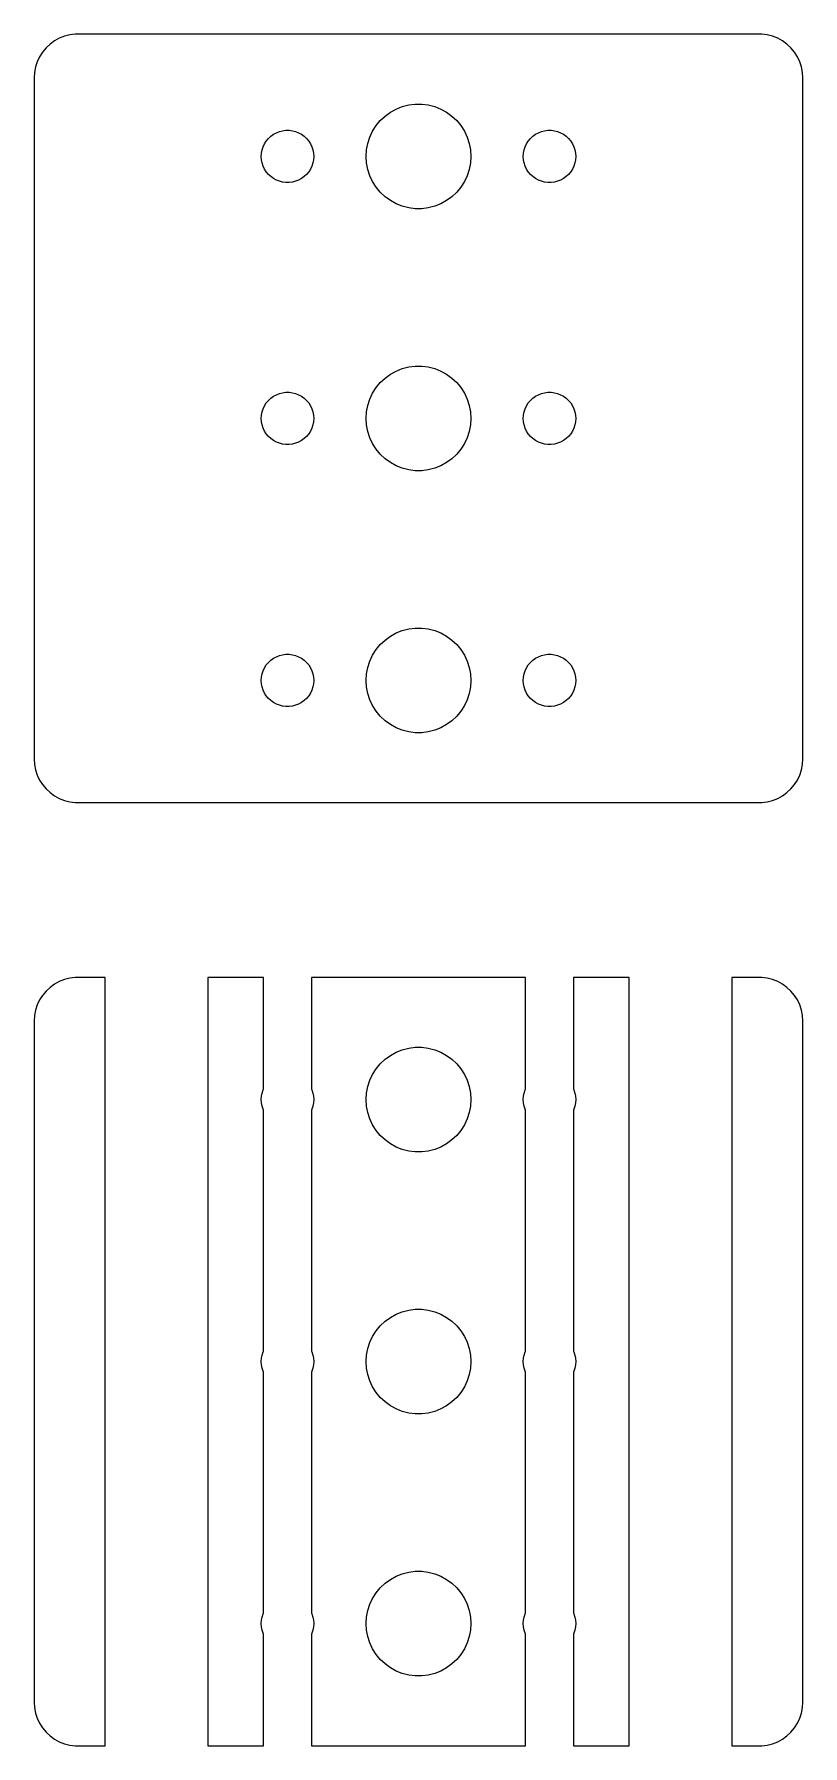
# Model space of a CAD drawing. Header units: metres. Extents: x -22 to 22, y -22 to 454.
# Drawn here: x -22 to 22, y 86 to 184 of the extents above; entities that cross this region are included whole.
import ezdxf

# ---------------------------------------------------------------- set-up
doc = ezdxf.new("R2010")
doc.units = ezdxf.units.M

msp = doc.modelspace()

# ---------------------------------------------------------------- linework, layer by layer
for p, q in [((-21.0936, 183.426), (-21.3224, 183.211)), ((-20.8396, 183.611), (-21.0936, 183.426)), ((-20.5644, 183.762), (-20.8396, 183.611)), ((-20.2725, 183.878), (-20.5644, 183.762)), ((-19.9684, 183.956), (-20.2725, 183.878)), ((-19.657, 183.995), (-19.9684, 183.956)), ((19.657, 183.995), (-19.657, 183.995)), ((19.9684, 183.956), (19.657, 183.995)), ((20.2725, 183.878), (19.9684, 183.956)), ((20.5644, 183.762), (20.2725, 183.878)), ((20.8396, 183.611), (20.5644, 183.762)), ((21.0936, 183.426), (20.8396, 183.611)), ((21.3224, 183.211), (21.0936, 183.426)), ((-21.8244, 182.42), (-21.9214, 182.122)), ((-21.6908, 182.704), (-21.8244, 182.42)), ((-21.5225, 182.969), (-21.6908, 182.704)), ((-21.3224, 183.211), (-21.5225, 182.969)), ((21.5225, 182.969), (21.3224, 183.211)), ((21.6908, 182.704), (21.5225, 182.969)), ((21.8244, 182.42), (21.6908, 182.704)), ((21.9214, 182.122), (21.8244, 182.42)), ((-21.9803, 181.813), (-22, 181.5)), ((-22, 181.5), (-22, 142.5)), ((-21.9214, 182.122), (-21.9803, 181.813)), ((21.9803, 181.813), (21.9214, 182.122)), ((22, 181.5), (21.9803, 181.813)), ((22, 142.5), (22, 181.5)), ((-1.91226, 179.312), (-1.60747, 179.533)), ((-1.60747, 179.533), (-1.27733, 179.714)), ((-1.27733, 179.714), (-0.927048, 179.853)), ((-0.927048, 179.853), (-0.562134, 179.947)), ((-0.562134, 179.947), (-0.18837, 179.994)), ((-0.18837, 179.994), (0.18837, 179.994)), ((0.18837, 179.994), (0.562134, 179.947)), ((0.562134, 179.947), (0.927048, 179.853)), ((0.927048, 179.853), (1.27733, 179.714)), ((1.27733, 179.714), (1.60747, 179.533)), ((1.60747, 179.533), (1.91226, 179.312)), ((-8.30373, 178.266), (-8.13866, 178.357)), ((-8.13866, 178.357), (-7.96352, 178.427)), ((-7.96352, 178.427), (-7.78107, 178.473)), ((-7.78107, 178.473), (-7.59418, 178.497)), ((-7.59418, 178.497), (-7.40581, 178.497)), ((-7.40581, 178.497), (-7.21892, 178.473)), ((-7.21892, 178.473), (-7.03647, 178.427)), ((-7.03647, 178.427), (-6.86133, 178.357)), ((-6.86133, 178.357), (-6.69626, 178.266)), ((-2.78932, 178.104), (-2.62891, 178.445)), ((-2.62891, 178.445), (-2.42705, 178.763)), ((-2.42705, 178.763), (-2.1869, 179.054)), ((-2.1869, 179.054), (-1.91226, 179.312)), ((1.91226, 179.312), (2.1869, 179.054)), ((2.1869, 179.054), (2.42705, 178.763)), ((2.42705, 178.763), (2.62891, 178.445)), ((2.62891, 178.445), (2.78932, 178.104)), ((6.69626, 178.266), (6.86133, 178.357)), ((6.86133, 178.357), (7.03647, 178.427)), ((7.03647, 178.427), (7.21892, 178.473)), ((7.21892, 178.473), (7.40581, 178.497)), ((7.40581, 178.497), (7.59418, 178.497)), ((7.59418, 178.497), (7.78107, 178.473)), ((7.78107, 178.473), (7.96352, 178.427)), ((7.96352, 178.427), (8.13866, 178.357)), ((8.13866, 178.357), (8.30373, 178.266)), ((-8.98816, 177.188), (-8.95287, 177.373)), ((-8.95287, 177.373), (-8.89465, 177.552)), ((-8.89465, 177.552), (-8.81445, 177.723)), ((-8.81445, 177.723), (-8.71352, 177.882)), ((-8.71352, 177.882), (-8.59344, 178.027)), ((-8.59344, 178.027), (-8.45613, 178.156)), ((-8.45613, 178.156), (-8.30373, 178.266)), ((-6.69626, 178.266), (-6.54385, 178.156)), ((-6.54385, 178.156), (-6.40654, 178.027)), ((-6.40654, 178.027), (-6.28647, 177.882)), ((-6.28647, 177.882), (-6.18553, 177.723)), ((-6.18553, 177.723), (-6.10533, 177.552)), ((-6.10533, 177.552), (-6.04712, 177.373)), ((-6.04712, 177.373), (-6.01183, 177.188)), ((-3, 177), (-2.97633, 177.376)), ((-2.97633, 177.376), (-2.90575, 177.746)), ((-2.90575, 177.746), (-2.78932, 178.104)), ((2.78932, 178.104), (2.90575, 177.746)), ((2.90575, 177.746), (2.97633, 177.376)), ((2.97633, 177.376), (3, 177)), ((6.01183, 177.188), (6.04712, 177.373)), ((6.04712, 177.373), (6.10533, 177.552)), ((6.10533, 177.552), (6.18553, 177.723)), ((6.18553, 177.723), (6.28647, 177.882)), ((6.28647, 177.882), (6.40654, 178.027)), ((6.40654, 178.027), (6.54385, 178.156)), ((6.54385, 178.156), (6.69626, 178.266)), ((8.30373, 178.266), (8.45613, 178.156)), ((8.45613, 178.156), (8.59344, 178.027)), ((8.59344, 178.027), (8.71352, 177.882)), ((8.71352, 177.882), (8.81445, 177.723)), ((8.81445, 177.723), (8.89465, 177.552)), ((8.89465, 177.552), (8.95287, 177.373)), ((8.95287, 177.373), (8.98816, 177.188)), ((-9, 177), (-8.98816, 177.188)), ((-8.98816, 176.812), (-9, 177)), ((-8.95287, 176.627), (-8.98816, 176.812)), ((-8.89465, 176.448), (-8.95287, 176.627)), ((-8.81445, 176.277), (-8.89465, 176.448)), ((-6.10533, 176.448), (-6.18553, 176.277)), ((-6.04712, 176.627), (-6.10533, 176.448)), ((-6.01183, 176.812), (-6.04712, 176.627)), ((-6.01183, 177.188), (-6, 177)), ((-6, 177), (-6.01183, 176.812)), ((-2.97633, 176.624), (-3, 177)), ((-2.90575, 176.254), (-2.97633, 176.624)), ((2.97633, 176.624), (2.90575, 176.254)), ((3, 177), (2.97633, 176.624)), ((6, 177), (6.01183, 177.188)), ((6.01183, 176.812), (6, 177)), ((6.04712, 176.627), (6.01183, 176.812)), ((6.10533, 176.448), (6.04712, 176.627)), ((6.18553, 176.277), (6.10533, 176.448)), ((8.89465, 176.448), (8.81445, 176.277)), ((8.95287, 176.627), (8.89465, 176.448)), ((8.98816, 176.812), (8.95287, 176.627)), ((8.98816, 177.188), (9, 177)), ((9, 177), (8.98816, 176.812)), ((-8.71352, 176.118), (-8.81445, 176.277)), ((-8.59344, 175.973), (-8.71352, 176.118)), ((-8.45613, 175.844), (-8.59344, 175.973)), ((-8.30373, 175.734), (-8.45613, 175.844)), ((-8.13866, 175.643), (-8.30373, 175.734)), ((-7.96352, 175.573), (-8.13866, 175.643)), ((-7.78107, 175.527), (-7.96352, 175.573)), ((-7.59418, 175.503), (-7.78107, 175.527)), ((-7.40581, 175.503), (-7.59418, 175.503)), ((-7.21892, 175.527), (-7.40581, 175.503)), ((-7.03647, 175.573), (-7.21892, 175.527)), ((-6.86133, 175.643), (-7.03647, 175.573)), ((-6.69626, 175.734), (-6.86133, 175.643)), ((-6.54385, 175.844), (-6.69626, 175.734)), ((-6.40654, 175.973), (-6.54385, 175.844)), ((-6.28647, 176.118), (-6.40654, 175.973)), ((-6.18553, 176.277), (-6.28647, 176.118)), ((-2.78932, 175.896), (-2.90575, 176.254)), ((-2.62891, 175.555), (-2.78932, 175.896)), ((-2.42705, 175.237), (-2.62891, 175.555)), ((2.62891, 175.555), (2.42705, 175.237)), ((2.78932, 175.896), (2.62891, 175.555)), ((2.90575, 176.254), (2.78932, 175.896)), ((6.28647, 176.118), (6.18553, 176.277)), ((6.40654, 175.973), (6.28647, 176.118)), ((6.54385, 175.844), (6.40654, 175.973)), ((6.69626, 175.734), (6.54385, 175.844)), ((6.86133, 175.643), (6.69626, 175.734)), ((7.03647, 175.573), (6.86133, 175.643)), ((7.21892, 175.527), (7.03647, 175.573)), ((7.40581, 175.503), (7.21892, 175.527)), ((7.59418, 175.503), (7.40581, 175.503)), ((7.78107, 175.527), (7.59418, 175.503)), ((7.96352, 175.573), (7.78107, 175.527)), ((8.13866, 175.643), (7.96352, 175.573)), ((8.30373, 175.734), (8.13866, 175.643)), ((8.45613, 175.844), (8.30373, 175.734)), ((8.59344, 175.973), (8.45613, 175.844)), ((8.71352, 176.118), (8.59344, 175.973)), ((8.81445, 176.277), (8.71352, 176.118)), ((-2.1869, 174.946), (-2.42705, 175.237)), ((-1.91226, 174.688), (-2.1869, 174.946)), ((-1.60747, 174.467), (-1.91226, 174.688)), ((-1.27733, 174.286), (-1.60747, 174.467)), ((1.60747, 174.467), (1.27733, 174.286)), ((1.91226, 174.688), (1.60747, 174.467)), ((2.1869, 174.946), (1.91226, 174.688)), ((2.42705, 175.237), (2.1869, 174.946)), ((-0.927048, 174.147), (-1.27733, 174.286)), ((-0.562134, 174.053), (-0.927048, 174.147)), ((-0.18837, 174.006), (-0.562134, 174.053)), ((0.18837, 174.006), (-0.18837, 174.006)), ((0.562134, 174.053), (0.18837, 174.006)), ((0.927048, 174.147), (0.562134, 174.053)), ((1.27733, 174.286), (0.927048, 174.147)), ((-1.60747, 164.533), (-1.27733, 164.714)), ((-1.27733, 164.714), (-0.927048, 164.853)), ((-0.927048, 164.853), (-0.562134, 164.947)), ((-0.562134, 164.947), (-0.18837, 164.994)), ((-0.18837, 164.994), (0.18837, 164.994)), ((0.18837, 164.994), (0.562134, 164.947)), ((0.562134, 164.947), (0.927048, 164.853)), ((0.927048, 164.853), (1.27733, 164.714)), ((1.27733, 164.714), (1.60747, 164.533)), ((-2.62891, 163.445), (-2.42705, 163.763)), ((-2.42705, 163.763), (-2.1869, 164.054)), ((-2.1869, 164.054), (-1.91226, 164.312)), ((-1.91226, 164.312), (-1.60747, 164.533)), ((1.60747, 164.533), (1.91226, 164.312)), ((1.91226, 164.312), (2.1869, 164.054)), ((2.1869, 164.054), (2.42705, 163.763)), ((2.42705, 163.763), (2.62891, 163.445)), ((-8.89465, 162.552), (-8.81445, 162.723)), ((-8.81445, 162.723), (-8.71352, 162.882)), ((-8.71352, 162.882), (-8.59344, 163.027)), ((-8.59344, 163.027), (-8.45613, 163.156)), ((-8.45613, 163.156), (-8.30373, 163.266)), ((-8.30373, 163.266), (-8.13866, 163.357)), ((-8.13866, 163.357), (-7.96352, 163.427)), ((-7.96352, 163.427), (-7.78107, 163.473)), ((-7.78107, 163.473), (-7.59418, 163.497)), ((-7.59418, 163.497), (-7.40581, 163.497)), ((-7.40581, 163.497), (-7.21892, 163.473)), ((-7.21892, 163.473), (-7.03647, 163.427)), ((-7.03647, 163.427), (-6.86133, 163.357)), ((-6.86133, 163.357), (-6.69626, 163.266)), ((-6.69626, 163.266), (-6.54385, 163.156)), ((-6.54385, 163.156), (-6.40654, 163.027)), ((-6.40654, 163.027), (-6.28647, 162.882)), ((-6.28647, 162.882), (-6.18553, 162.723)), ((-6.18553, 162.723), (-6.10533, 162.552)), ((-2.97633, 162.376), (-2.90575, 162.746)), ((-2.90575, 162.746), (-2.78932, 163.104)), ((-2.78932, 163.104), (-2.62891, 163.445)), ((2.62891, 163.445), (2.78932, 163.104)), ((2.78932, 163.104), (2.90575, 162.746)), ((2.90575, 162.746), (2.97633, 162.376)), ((6.10533, 162.552), (6.18553, 162.723)), ((6.18553, 162.723), (6.28647, 162.882)), ((6.28647, 162.882), (6.40654, 163.027)), ((6.40654, 163.027), (6.54385, 163.156)), ((6.54385, 163.156), (6.69626, 163.266)), ((6.69626, 163.266), (6.86133, 163.357)), ((6.86133, 163.357), (7.03647, 163.427)), ((7.03647, 163.427), (7.21892, 163.473)), ((7.21892, 163.473), (7.40581, 163.497)), ((7.40581, 163.497), (7.59418, 163.497)), ((7.59418, 163.497), (7.78107, 163.473)), ((7.78107, 163.473), (7.96352, 163.427)), ((7.96352, 163.427), (8.13866, 163.357)), ((8.13866, 163.357), (8.30373, 163.266)), ((8.30373, 163.266), (8.45613, 163.156)), ((8.45613, 163.156), (8.59344, 163.027)), ((8.59344, 163.027), (8.71352, 162.882)), ((8.71352, 162.882), (8.81445, 162.723)), ((8.81445, 162.723), (8.89465, 162.552)), ((-9, 162), (-8.98816, 162.188)), ((-8.98816, 161.812), (-9, 162)), ((-8.98816, 162.188), (-8.95287, 162.373)), ((-8.95287, 161.627), (-8.98816, 161.812)), ((-8.95287, 162.373), (-8.89465, 162.552)), ((-6.10533, 162.552), (-6.04712, 162.373)), ((-6.04712, 162.373), (-6.01183, 162.188)), ((-6.01183, 161.812), (-6.04712, 161.627)), ((-6.01183, 162.188), (-6, 162)), ((-6, 162), (-6.01183, 161.812)), ((-3, 162), (-2.97633, 162.376)), ((-2.97633, 161.624), (-3, 162)), ((2.97633, 162.376), (3, 162)), ((3, 162), (2.97633, 161.624)), ((6, 162), (6.01183, 162.188)), ((6.01183, 161.812), (6, 162)), ((6.01183, 162.188), (6.04712, 162.373)), ((6.04712, 161.627), (6.01183, 161.812)), ((6.04712, 162.373), (6.10533, 162.552)), ((8.89465, 162.552), (8.95287, 162.373)), ((8.95287, 162.373), (8.98816, 162.188)), ((8.98816, 161.812), (8.95287, 161.627)), ((8.98816, 162.188), (9, 162)), ((9, 162), (8.98816, 161.812)), ((-8.89465, 161.448), (-8.95287, 161.627)), ((-8.81445, 161.277), (-8.89465, 161.448)), ((-8.71352, 161.118), (-8.81445, 161.277)), ((-8.59344, 160.973), (-8.71352, 161.118)), ((-8.45613, 160.844), (-8.59344, 160.973)), ((-8.30373, 160.734), (-8.45613, 160.844)), ((-8.13866, 160.643), (-8.30373, 160.734)), ((-6.69626, 160.734), (-6.86133, 160.643)), ((-6.54385, 160.844), (-6.69626, 160.734)), ((-6.40654, 160.973), (-6.54385, 160.844)), ((-6.28647, 161.118), (-6.40654, 160.973)), ((-6.18553, 161.277), (-6.28647, 161.118)), ((-6.10533, 161.448), (-6.18553, 161.277)), ((-6.04712, 161.627), (-6.10533, 161.448)), ((-2.90575, 161.254), (-2.97633, 161.624)), ((-2.78932, 160.896), (-2.90575, 161.254)), ((-2.62891, 160.555), (-2.78932, 160.896)), ((2.78932, 160.896), (2.62891, 160.555)), ((2.90575, 161.254), (2.78932, 160.896)), ((2.97633, 161.624), (2.90575, 161.254)), ((6.10533, 161.448), (6.04712, 161.627)), ((6.18553, 161.277), (6.10533, 161.448)), ((6.28647, 161.118), (6.18553, 161.277)), ((6.40654, 160.973), (6.28647, 161.118)), ((6.54385, 160.844), (6.40654, 160.973)), ((6.69626, 160.734), (6.54385, 160.844)), ((6.86133, 160.643), (6.69626, 160.734)), ((8.30373, 160.734), (8.13866, 160.643)), ((8.45613, 160.844), (8.30373, 160.734)), ((8.59344, 160.973), (8.45613, 160.844)), ((8.71352, 161.118), (8.59344, 160.973)), ((8.81445, 161.277), (8.71352, 161.118)), ((8.89465, 161.448), (8.81445, 161.277)), ((8.95287, 161.627), (8.89465, 161.448)), ((-7.96352, 160.573), (-8.13866, 160.643)), ((-7.78107, 160.527), (-7.96352, 160.573)), ((-7.59418, 160.503), (-7.78107, 160.527)), ((-7.40581, 160.503), (-7.59418, 160.503)), ((-7.21892, 160.527), (-7.40581, 160.503)), ((-7.03647, 160.573), (-7.21892, 160.527)), ((-6.86133, 160.643), (-7.03647, 160.573)), ((-2.42705, 160.237), (-2.62891, 160.555)), ((-2.1869, 159.946), (-2.42705, 160.237)), ((-1.91226, 159.688), (-2.1869, 159.946)), ((2.1869, 159.946), (1.91226, 159.688)), ((2.42705, 160.237), (2.1869, 159.946)), ((2.62891, 160.555), (2.42705, 160.237)), ((7.03647, 160.573), (6.86133, 160.643)), ((7.21892, 160.527), (7.03647, 160.573)), ((7.40581, 160.503), (7.21892, 160.527)), ((7.59418, 160.503), (7.40581, 160.503)), ((7.78107, 160.527), (7.59418, 160.503)), ((7.96352, 160.573), (7.78107, 160.527)), ((8.13866, 160.643), (7.96352, 160.573)), ((-1.60747, 159.467), (-1.91226, 159.688)), ((-1.27733, 159.286), (-1.60747, 159.467)), ((-0.927048, 159.147), (-1.27733, 159.286)), ((-0.562134, 159.053), (-0.927048, 159.147)), ((-0.18837, 159.006), (-0.562134, 159.053)), ((0.18837, 159.006), (-0.18837, 159.006)), ((0.562134, 159.053), (0.18837, 159.006)), ((0.927048, 159.147), (0.562134, 159.053)), ((1.27733, 159.286), (0.927048, 159.147)), ((1.60747, 159.467), (1.27733, 159.286)), ((1.91226, 159.688), (1.60747, 159.467)), ((-0.927048, 149.853), (-0.562134, 149.947)), ((-0.562134, 149.947), (-0.18837, 149.994)), ((-0.18837, 149.994), (0.18837, 149.994)), ((0.18837, 149.994), (0.562134, 149.947)), ((0.562134, 149.947), (0.927048, 149.853)), ((-2.42705, 148.763), (-2.1869, 149.054)), ((-2.1869, 149.054), (-1.91226, 149.312)), ((-1.91226, 149.312), (-1.60747, 149.533)), ((-1.60747, 149.533), (-1.27733, 149.714)), ((-1.27733, 149.714), (-0.927048, 149.853)), ((0.927048, 149.853), (1.27733, 149.714)), ((1.27733, 149.714), (1.60747, 149.533)), ((1.60747, 149.533), (1.91226, 149.312)), ((1.91226, 149.312), (2.1869, 149.054)), ((2.1869, 149.054), (2.42705, 148.763)), ((-8.71352, 147.882), (-8.59344, 148.027)), ((-8.59344, 148.027), (-8.45613, 148.156)), ((-8.45613, 148.156), (-8.30373, 148.266)), ((-8.30373, 148.266), (-8.13866, 148.357)), ((-8.13866, 148.357), (-7.96352, 148.427)), ((-7.96352, 148.427), (-7.78107, 148.473)), ((-7.78107, 148.473), (-7.59418, 148.497)), ((-7.59418, 148.497), (-7.40581, 148.497)), ((-7.40581, 148.497), (-7.21892, 148.473)), ((-7.21892, 148.473), (-7.03647, 148.427)), ((-7.03647, 148.427), (-6.86133, 148.357)), ((-6.86133, 148.357), (-6.69626, 148.266)), ((-6.69626, 148.266), (-6.54385, 148.156)), ((-6.54385, 148.156), (-6.40654, 148.027)), ((-6.40654, 148.027), (-6.28647, 147.882)), ((-2.90575, 147.746), (-2.78932, 148.104)), ((-2.78932, 148.104), (-2.62891, 148.445)), ((-2.62891, 148.445), (-2.42705, 148.763)), ((2.42705, 148.763), (2.62891, 148.445)), ((2.62891, 148.445), (2.78932, 148.104)), ((2.78932, 148.104), (2.90575, 147.746)), ((6.28647, 147.882), (6.40654, 148.027)), ((6.40654, 148.027), (6.54385, 148.156)), ((6.54385, 148.156), (6.69626, 148.266)), ((6.69626, 148.266), (6.86133, 148.357)), ((6.86133, 148.357), (7.03647, 148.427)), ((7.03647, 148.427), (7.21892, 148.473)), ((7.21892, 148.473), (7.40581, 148.497)), ((7.40581, 148.497), (7.59418, 148.497)), ((7.59418, 148.497), (7.78107, 148.473)), ((7.78107, 148.473), (7.96352, 148.427)), ((7.96352, 148.427), (8.13866, 148.357)), ((8.13866, 148.357), (8.30373, 148.266)), ((8.30373, 148.266), (8.45613, 148.156)), ((8.45613, 148.156), (8.59344, 148.027)), ((8.59344, 148.027), (8.71352, 147.882)), ((-9, 147), (-8.98816, 147.188)), ((-8.98816, 146.812), (-9, 147)), ((-8.98816, 147.188), (-8.95287, 147.373)), ((-8.95287, 147.373), (-8.89465, 147.552)), ((-8.89465, 147.552), (-8.81445, 147.723)), ((-8.81445, 147.723), (-8.71352, 147.882)), ((-6.28647, 147.882), (-6.18553, 147.723)), ((-6.18553, 147.723), (-6.10533, 147.552)), ((-6.10533, 147.552), (-6.04712, 147.373)), ((-6.04712, 147.373), (-6.01183, 147.188)), ((-6.01183, 147.188), (-6, 147)), ((-6, 147), (-6.01183, 146.812)), ((-3, 147), (-2.97633, 147.376)), ((-2.97633, 146.624), (-3, 147)), ((-2.97633, 147.376), (-2.90575, 147.746)), ((2.90575, 147.746), (2.97633, 147.376)), ((2.97633, 147.376), (3, 147)), ((3, 147), (2.97633, 146.624)), ((6, 147), (6.01183, 147.188)), ((6.01183, 146.812), (6, 147)), ((6.01183, 147.188), (6.04712, 147.373)), ((6.04712, 147.373), (6.10533, 147.552)), ((6.10533, 147.552), (6.18553, 147.723)), ((6.18553, 147.723), (6.28647, 147.882)), ((8.71352, 147.882), (8.81445, 147.723)), ((8.81445, 147.723), (8.89465, 147.552)), ((8.89465, 147.552), (8.95287, 147.373)), ((8.95287, 147.373), (8.98816, 147.188)), ((8.98816, 147.188), (9, 147)), ((9, 147), (8.98816, 146.812)), ((-8.95287, 146.627), (-8.98816, 146.812)), ((-8.89465, 146.448), (-8.95287, 146.627)), ((-8.81445, 146.277), (-8.89465, 146.448)), ((-8.71352, 146.118), (-8.81445, 146.277)), ((-8.59344, 145.973), (-8.71352, 146.118)), ((-6.28647, 146.118), (-6.40654, 145.973)), ((-6.18553, 146.277), (-6.28647, 146.118)), ((-6.10533, 146.448), (-6.18553, 146.277)), ((-6.04712, 146.627), (-6.10533, 146.448)), ((-6.01183, 146.812), (-6.04712, 146.627)), ((-2.90575, 146.254), (-2.97633, 146.624)), ((-2.78932, 145.896), (-2.90575, 146.254)), ((2.90575, 146.254), (2.78932, 145.896)), ((2.97633, 146.624), (2.90575, 146.254)), ((6.04712, 146.627), (6.01183, 146.812)), ((6.10533, 146.448), (6.04712, 146.627)), ((6.18553, 146.277), (6.10533, 146.448)), ((6.28647, 146.118), (6.18553, 146.277)), ((6.40654, 145.973), (6.28647, 146.118)), ((8.71352, 146.118), (8.59344, 145.973)), ((8.81445, 146.277), (8.71352, 146.118)), ((8.89465, 146.448), (8.81445, 146.277)), ((8.95287, 146.627), (8.89465, 146.448)), ((8.98816, 146.812), (8.95287, 146.627)), ((-8.45613, 145.844), (-8.59344, 145.973)), ((-8.30373, 145.734), (-8.45613, 145.844)), ((-8.13866, 145.643), (-8.30373, 145.734)), ((-7.96352, 145.573), (-8.13866, 145.643)), ((-7.78107, 145.527), (-7.96352, 145.573)), ((-7.59418, 145.503), (-7.78107, 145.527)), ((-7.40581, 145.503), (-7.59418, 145.503)), ((-7.21892, 145.527), (-7.40581, 145.503)), ((-7.03647, 145.573), (-7.21892, 145.527)), ((-6.86133, 145.643), (-7.03647, 145.573)), ((-6.69626, 145.734), (-6.86133, 145.643)), ((-6.54385, 145.844), (-6.69626, 145.734)), ((-6.40654, 145.973), (-6.54385, 145.844)), ((-2.62891, 145.555), (-2.78932, 145.896)), ((-2.42705, 145.237), (-2.62891, 145.555)), ((-2.1869, 144.946), (-2.42705, 145.237)), ((2.42705, 145.237), (2.1869, 144.946)), ((2.62891, 145.555), (2.42705, 145.237)), ((2.78932, 145.896), (2.62891, 145.555)), ((6.54385, 145.844), (6.40654, 145.973)), ((6.69626, 145.734), (6.54385, 145.844)), ((6.86133, 145.643), (6.69626, 145.734)), ((7.03647, 145.573), (6.86133, 145.643)), ((7.21892, 145.527), (7.03647, 145.573)), ((7.40581, 145.503), (7.21892, 145.527)), ((7.59418, 145.503), (7.40581, 145.503)), ((7.78107, 145.527), (7.59418, 145.503)), ((7.96352, 145.573), (7.78107, 145.527)), ((8.13866, 145.643), (7.96352, 145.573)), ((8.30373, 145.734), (8.13866, 145.643)), ((8.45613, 145.844), (8.30373, 145.734)), ((8.59344, 145.973), (8.45613, 145.844)), ((-1.91226, 144.688), (-2.1869, 144.946)), ((-1.60747, 144.467), (-1.91226, 144.688)), ((-1.27733, 144.286), (-1.60747, 144.467)), ((-0.927048, 144.147), (-1.27733, 144.286)), ((-0.562134, 144.053), (-0.927048, 144.147)), ((-0.18837, 144.006), (-0.562134, 144.053)), ((0.562134, 144.053), (0.18837, 144.006)), ((0.927048, 144.147), (0.562134, 144.053)), ((1.27733, 144.286), (0.927048, 144.147)), ((1.60747, 144.467), (1.27733, 144.286)), ((1.91226, 144.688), (1.60747, 144.467)), ((2.1869, 144.946), (1.91226, 144.688)), ((0.18837, 144.006), (-0.18837, 144.006)), ((-22, 142.5), (-21.9803, 142.187)), ((-21.9803, 142.187), (-21.9214, 141.878)), ((21.9214, 141.878), (21.9803, 142.187)), ((21.9803, 142.187), (22, 142.5)), ((-21.9214, 141.878), (-21.8244, 141.58)), ((-21.8244, 141.58), (-21.6908, 141.296)), ((-21.6908, 141.296), (-21.5225, 141.031)), ((21.5225, 141.031), (21.6908, 141.296)), ((21.6908, 141.296), (21.8244, 141.58)), ((21.8244, 141.58), (21.9214, 141.878)), ((-21.5225, 141.031), (-21.3224, 140.789)), ((-21.3224, 140.789), (-21.0936, 140.574)), ((-21.0936, 140.574), (-20.8396, 140.389)), ((-20.8396, 140.389), (-20.5644, 140.238)), ((-20.5644, 140.238), (-20.2725, 140.122)), ((20.2725, 140.122), (20.5644, 140.238)), ((20.5644, 140.238), (20.8396, 140.389)), ((20.8396, 140.389), (21.0936, 140.574)), ((21.0936, 140.574), (21.3224, 140.789)), ((21.3224, 140.789), (21.5225, 141.031)), ((-20.2725, 140.122), (-19.9684, 140.044)), ((-19.9684, 140.044), (-19.657, 140.005)), ((-19.657, 140.005), (19.657, 140.005)), ((19.657, 140.005), (19.9684, 140.044)), ((19.9684, 140.044), (20.2725, 140.122)), ((-21.0936, 129.426), (-21.3224, 129.211)), ((-20.8396, 129.611), (-21.0936, 129.426)), ((-20.5644, 129.762), (-20.8396, 129.611)), ((-20.2725, 129.878), (-20.5644, 129.762)), ((-19.9684, 129.956), (-20.2725, 129.878)), ((-19.657, 129.995), (-19.9684, 129.956)), ((-17.9336, 129.995), (-19.657, 129.995)), ((-17.9336, 86.0049), (-17.9336, 129.995)), ((-8.87216, 129.995), (-12.0664, 129.995)), ((-12.0664, 129.995), (-12.0664, 86.0049)), ((-8.87216, 123.6), (-8.87216, 129.995)), ((6.12782, 129.995), (-6.12782, 129.995)), ((-6.12782, 129.995), (-6.12782, 123.6)), ((6.12782, 123.6), (6.12782, 129.995)), ((12.0664, 129.995), (8.87216, 129.995)), ((8.87216, 129.995), (8.87216, 123.6)), ((12.0664, 86.0049), (12.0664, 129.995)), ((19.657, 129.995), (17.9336, 129.995)), ((17.9336, 129.995), (17.9336, 86.0049)), ((19.9684, 129.956), (19.657, 129.995)), ((20.2725, 129.878), (19.9684, 129.956)), ((20.5644, 129.762), (20.2725, 129.878)), ((20.8396, 129.611), (20.5644, 129.762)), ((21.0936, 129.426), (20.8396, 129.611)), ((21.3224, 129.211), (21.0936, 129.426)), ((-21.8244, 128.42), (-21.9214, 128.122)), ((-21.6908, 128.704), (-21.8244, 128.42)), ((-21.5225, 128.969), (-21.6908, 128.704)), ((-21.3224, 129.211), (-21.5225, 128.969)), ((21.5225, 128.969), (21.3224, 129.211)), ((21.6908, 128.704), (21.5225, 128.969)), ((21.8244, 128.42), (21.6908, 128.704)), ((21.9214, 128.122), (21.8244, 128.42)), ((-21.9803, 127.813), (-22, 127.5)), ((-22, 127.5), (-22, 88.5)), ((-21.9214, 128.122), (-21.9803, 127.813)), ((21.9803, 127.813), (21.9214, 128.122)), ((22, 127.5), (21.9803, 127.813)), ((22, 88.5), (22, 127.5)), ((-1.91226, 125.312), (-1.60747, 125.533)), ((-1.60747, 125.533), (-1.27733, 125.714)), ((-1.27733, 125.714), (-0.927048, 125.853)), ((-0.927048, 125.853), (-0.562134, 125.947)), ((-0.562134, 125.947), (-0.18837, 125.994)), ((-0.18837, 125.994), (0.18837, 125.994)), ((0.18837, 125.994), (0.562134, 125.947)), ((0.562134, 125.947), (0.927048, 125.853)), ((0.927048, 125.853), (1.27733, 125.714)), ((1.27733, 125.714), (1.60747, 125.533)), ((1.60747, 125.533), (1.91226, 125.312)), ((-2.62891, 124.445), (-2.42705, 124.763)), ((-2.42705, 124.763), (-2.1869, 125.054)), ((-2.1869, 125.054), (-1.91226, 125.312)), ((1.91226, 125.312), (2.1869, 125.054)), ((2.1869, 125.054), (2.42705, 124.763)), ((2.42705, 124.763), (2.62891, 124.445)), ((-8.95287, 123.373), (-8.89465, 123.552)), ((-8.89465, 123.552), (-8.87216, 123.6)), ((-6.12782, 123.6), (-6.10533, 123.552)), ((-6.10533, 123.552), (-6.04712, 123.373)), ((-2.97633, 123.376), (-2.90575, 123.746)), ((-2.90575, 123.746), (-2.78932, 124.104)), ((-2.78932, 124.104), (-2.62891, 124.445)), ((2.62891, 124.445), (2.78932, 124.104)), ((2.78932, 124.104), (2.90575, 123.746)), ((2.90575, 123.746), (2.97633, 123.376)), ((6.04712, 123.373), (6.10533, 123.552)), ((6.10533, 123.552), (6.12782, 123.6)), ((8.87216, 123.6), (8.89465, 123.552)), ((8.89465, 123.552), (8.95287, 123.373)), ((-9, 123), (-8.98816, 123.188)), ((-8.98816, 122.812), (-9, 123)), ((-8.98816, 123.188), (-8.95287, 123.373)), ((-8.95287, 122.627), (-8.98816, 122.812)), ((-8.89465, 122.448), (-8.95287, 122.627)), ((-6.04712, 122.627), (-6.10533, 122.448)), ((-6.04712, 123.373), (-6.01183, 123.188)), ((-6.01183, 122.812), (-6.04712, 122.627)), ((-6.01183, 123.188), (-6, 123)), ((-6, 123), (-6.01183, 122.812)), ((-3, 123), (-2.97633, 123.376)), ((-2.97633, 122.624), (-3, 123)), ((-2.90575, 122.254), (-2.97633, 122.624)), ((2.97633, 122.624), (2.90575, 122.254)), ((2.97633, 123.376), (3, 123)), ((3, 123), (2.97633, 122.624)), ((6, 123), (6.01183, 123.188)), ((6.01183, 122.812), (6, 123)), ((6.01183, 123.188), (6.04712, 123.373)), ((6.04712, 122.627), (6.01183, 122.812)), ((6.10533, 122.448), (6.04712, 122.627)), ((8.95287, 122.627), (8.89465, 122.448)), ((8.95287, 123.373), (8.98816, 123.188)), ((8.98816, 122.812), (8.95287, 122.627)), ((8.98816, 123.188), (9, 123)), ((9, 123), (8.98816, 122.812)), ((-8.87216, 122.4), (-8.89465, 122.448)), ((-8.87216, 108.6), (-8.87216, 122.4)), ((-6.10533, 122.448), (-6.12782, 122.4)), ((-6.12782, 122.4), (-6.12782, 108.6)), ((-2.78932, 121.896), (-2.90575, 122.254)), ((-2.62891, 121.555), (-2.78932, 121.896)), ((-2.42705, 121.237), (-2.62891, 121.555)), ((2.62891, 121.555), (2.42705, 121.237)), ((2.78932, 121.896), (2.62891, 121.555)), ((2.90575, 122.254), (2.78932, 121.896)), ((6.12782, 122.4), (6.10533, 122.448)), ((6.12782, 108.6), (6.12782, 122.4)), ((8.89465, 122.448), (8.87216, 122.4)), ((8.87216, 122.4), (8.87216, 108.6)), ((-2.1869, 120.946), (-2.42705, 121.237)), ((-1.91226, 120.688), (-2.1869, 120.946)), ((-1.60747, 120.467), (-1.91226, 120.688)), ((1.91226, 120.688), (1.60747, 120.467)), ((2.1869, 120.946), (1.91226, 120.688)), ((2.42705, 121.237), (2.1869, 120.946)), ((-1.27733, 120.286), (-1.60747, 120.467)), ((-0.927048, 120.147), (-1.27733, 120.286)), ((-0.562134, 120.053), (-0.927048, 120.147)), ((-0.18837, 120.006), (-0.562134, 120.053)), ((0.18837, 120.006), (-0.18837, 120.006)), ((0.562134, 120.053), (0.18837, 120.006)), ((0.927048, 120.147), (0.562134, 120.053)), ((1.27733, 120.286), (0.927048, 120.147)), ((1.60747, 120.467), (1.27733, 120.286)), ((-1.27733, 110.714), (-0.927048, 110.853)), ((-0.927048, 110.853), (-0.562134, 110.947)), ((-0.562134, 110.947), (-0.18837, 110.994)), ((-0.18837, 110.994), (0.18837, 110.994)), ((0.18837, 110.994), (0.562134, 110.947)), ((0.562134, 110.947), (0.927048, 110.853)), ((0.927048, 110.853), (1.27733, 110.714)), ((-2.62891, 109.445), (-2.42705, 109.763)), ((-2.42705, 109.763), (-2.1869, 110.054)), ((-2.1869, 110.054), (-1.91226, 110.312)), ((-1.91226, 110.312), (-1.60747, 110.533)), ((-1.60747, 110.533), (-1.27733, 110.714)), ((1.27733, 110.714), (1.60747, 110.533)), ((1.60747, 110.533), (1.91226, 110.312)), ((1.91226, 110.312), (2.1869, 110.054)), ((2.1869, 110.054), (2.42705, 109.763)), ((2.42705, 109.763), (2.62891, 109.445)), ((-2.90575, 108.746), (-2.78932, 109.104)), ((-2.78932, 109.104), (-2.62891, 109.445)), ((2.62891, 109.445), (2.78932, 109.104)), ((2.78932, 109.104), (2.90575, 108.746)), ((-9, 108), (-8.98816, 108.188)), ((-8.98816, 107.812), (-9, 108)), ((-8.98816, 108.188), (-8.95287, 108.373)), ((-8.95287, 107.627), (-8.98816, 107.812)), ((-8.95287, 108.373), (-8.89465, 108.552)), ((-8.89465, 108.552), (-8.87216, 108.6)), ((-6.12782, 108.6), (-6.10533, 108.552)), ((-6.10533, 108.552), (-6.04712, 108.373)), ((-6.04712, 108.373), (-6.01183, 108.188)), ((-6.01183, 107.812), (-6.04712, 107.627)), ((-6.01183, 108.188), (-6, 108)), ((-6, 108), (-6.01183, 107.812)), ((-3, 108), (-2.97633, 108.376)), ((-2.97633, 107.624), (-3, 108)), ((-2.97633, 108.376), (-2.90575, 108.746)), ((2.90575, 108.746), (2.97633, 108.376)), ((2.97633, 108.376), (3, 108)), ((3, 108), (2.97633, 107.624)), ((6, 108), (6.01183, 108.188)), ((6.01183, 107.812), (6, 108)), ((6.01183, 108.188), (6.04712, 108.373)), ((6.04712, 107.627), (6.01183, 107.812)), ((6.04712, 108.373), (6.10533, 108.552)), ((6.10533, 108.552), (6.12782, 108.6)), ((8.87216, 108.6), (8.89465, 108.552)), ((8.89465, 108.552), (8.95287, 108.373)), ((8.95287, 108.373), (8.98816, 108.188)), ((8.98816, 107.812), (8.95287, 107.627)), ((8.98816, 108.188), (9, 108)), ((9, 108), (8.98816, 107.812)), ((-8.89465, 107.448), (-8.95287, 107.627)), ((-8.87216, 107.4), (-8.89465, 107.448)), ((-8.87216, 93.6), (-8.87216, 107.4)), ((-6.10533, 107.448), (-6.12782, 107.4)), ((-6.12782, 107.4), (-6.12782, 93.6)), ((-6.04712, 107.627), (-6.10533, 107.448)), ((-2.90575, 107.254), (-2.97633, 107.624)), ((-2.78932, 106.896), (-2.90575, 107.254)), ((-2.62891, 106.555), (-2.78932, 106.896)), ((2.78932, 106.896), (2.62891, 106.555)), ((2.90575, 107.254), (2.78932, 106.896)), ((2.97633, 107.624), (2.90575, 107.254)), ((6.10533, 107.448), (6.04712, 107.627)), ((6.12782, 107.4), (6.10533, 107.448)), ((6.12782, 93.6), (6.12782, 107.4)), ((8.89465, 107.448), (8.87216, 107.4)), ((8.87216, 107.4), (8.87216, 93.6)), ((8.95287, 107.627), (8.89465, 107.448)), ((-2.42705, 106.237), (-2.62891, 106.555)), ((-2.1869, 105.946), (-2.42705, 106.237)), ((-1.91226, 105.688), (-2.1869, 105.946)), ((2.1869, 105.946), (1.91226, 105.688)), ((2.42705, 106.237), (2.1869, 105.946)), ((2.62891, 106.555), (2.42705, 106.237)), ((-1.60747, 105.467), (-1.91226, 105.688)), ((-1.27733, 105.286), (-1.60747, 105.467)), ((-0.927048, 105.147), (-1.27733, 105.286)), ((-0.562134, 105.053), (-0.927048, 105.147)), ((-0.18837, 105.006), (-0.562134, 105.053)), ((0.18837, 105.006), (-0.18837, 105.006)), ((0.562134, 105.053), (0.18837, 105.006)), ((0.927048, 105.147), (0.562134, 105.053)), ((1.27733, 105.286), (0.927048, 105.147)), ((1.60747, 105.467), (1.27733, 105.286)), ((1.91226, 105.688), (1.60747, 105.467)), ((-2.42705, 94.7634), (-2.1869, 95.0536)), ((-2.1869, 95.0536), (-1.91226, 95.3116)), ((-1.91226, 95.3116), (-1.60747, 95.533)), ((-1.60747, 95.533), (-1.27733, 95.7145)), ((-1.27733, 95.7145), (-0.927048, 95.8532)), ((-0.927048, 95.8532), (-0.562134, 95.9469)), ((-0.562134, 95.9469), (-0.18837, 95.9941)), ((-0.18837, 95.9941), (0.18837, 95.9941)), ((0.18837, 95.9941), (0.562134, 95.9469)), ((0.562134, 95.9469), (0.927048, 95.8532)), ((0.927048, 95.8532), (1.27733, 95.7145)), ((1.27733, 95.7145), (1.60747, 95.533)), ((1.60747, 95.533), (1.91226, 95.3116)), ((1.91226, 95.3116), (2.1869, 95.0536)), ((2.1869, 95.0536), (2.42705, 94.7634)), ((-2.90575, 93.7461), (-2.78932, 94.1044)), ((-2.78932, 94.1044), (-2.62891, 94.4453)), ((-2.62891, 94.4453), (-2.42705, 94.7634)), ((2.42705, 94.7634), (2.62891, 94.4453)), ((2.62891, 94.4453), (2.78932, 94.1044)), ((2.78932, 94.1044), (2.90575, 93.7461)), ((-9, 93), (-8.98816, 93.188)), ((-8.98816, 93.188), (-8.95287, 93.373)), ((-8.95287, 93.373), (-8.89465, 93.5522)), ((-8.89465, 93.5522), (-8.87216, 93.6)), ((-6.12782, 93.6), (-6.10533, 93.5522)), ((-6.10533, 93.5522), (-6.04712, 93.373)), ((-6.04712, 93.373), (-6.01183, 93.188)), ((-6.01183, 93.188), (-6, 93)), ((-3, 93), (-2.97633, 93.376)), ((-2.97633, 93.376), (-2.90575, 93.7461)), ((2.90575, 93.7461), (2.97633, 93.376)), ((2.97633, 93.376), (3, 93)), ((6, 93), (6.01183, 93.188)), ((6.01183, 93.188), (6.04712, 93.373)), ((6.04712, 93.373), (6.10533, 93.5522)), ((6.10533, 93.5522), (6.12782, 93.6)), ((8.87216, 93.6), (8.89465, 93.5522)), ((8.89465, 93.5522), (8.95287, 93.373)), ((8.95287, 93.373), (8.98816, 93.188)), ((8.98816, 93.188), (9, 93)), ((-8.98816, 92.812), (-9, 93)), ((-8.95287, 92.627), (-8.98816, 92.812)), ((-8.89465, 92.4478), (-8.95287, 92.627)), ((-8.87216, 92.4), (-8.89465, 92.4478)), ((-8.87216, 86.0049), (-8.87216, 92.4)), ((-6.10533, 92.4478), (-6.12782, 92.4)), ((-6.12782, 92.4), (-6.12782, 86.0049)), ((-6.04712, 92.627), (-6.10533, 92.4478)), ((-6.01183, 92.812), (-6.04712, 92.627)), ((-6, 93), (-6.01183, 92.812)), ((-2.97633, 92.624), (-3, 93)), ((-2.90575, 92.2539), (-2.97633, 92.624)), ((-2.78932, 91.8956), (-2.90575, 92.2539)), ((2.90575, 92.2539), (2.78932, 91.8956)), ((2.97633, 92.624), (2.90575, 92.2539)), ((3, 93), (2.97633, 92.624)), ((6.01183, 92.812), (6, 93)), ((6.04712, 92.627), (6.01183, 92.812)), ((6.10533, 92.4478), (6.04712, 92.627)), ((6.12782, 92.4), (6.10533, 92.4478)), ((6.12782, 86.0049), (6.12782, 92.4)), ((8.89465, 92.4478), (8.87216, 92.4)), ((8.87216, 92.4), (8.87216, 86.0049)), ((8.95287, 92.627), (8.89465, 92.4478)), ((8.98816, 92.812), (8.95287, 92.627)), ((9, 93), (8.98816, 92.812)), ((-2.62891, 91.5547), (-2.78932, 91.8956)), ((-2.42705, 91.2366), (-2.62891, 91.5547)), ((-2.1869, 90.9464), (-2.42705, 91.2366)), ((2.42705, 91.2366), (2.1869, 90.9464)), ((2.62891, 91.5547), (2.42705, 91.2366)), ((2.78932, 91.8956), (2.62891, 91.5547)), ((-1.91226, 90.6885), (-2.1869, 90.9464)), ((-1.60747, 90.467), (-1.91226, 90.6885)), ((-1.27733, 90.2855), (-1.60747, 90.467)), ((-0.927048, 90.1468), (-1.27733, 90.2855)), ((1.27733, 90.2855), (0.927048, 90.1468)), ((1.60747, 90.467), (1.27733, 90.2855)), ((1.91226, 90.6885), (1.60747, 90.467)), ((2.1869, 90.9464), (1.91226, 90.6885)), ((-0.562134, 90.0531), (-0.927048, 90.1468)), ((-0.18837, 90.0059), (-0.562134, 90.0531)), ((0.18837, 90.0059), (-0.18837, 90.0059)), ((0.562134, 90.0531), (0.18837, 90.0059)), ((0.927048, 90.1468), (0.562134, 90.0531)), ((-22, 88.5), (-21.9803, 88.1867)), ((21.9803, 88.1867), (22, 88.5)), ((-21.9803, 88.1867), (-21.9214, 87.8783)), ((-21.9214, 87.8783), (-21.8244, 87.5797)), ((-21.8244, 87.5797), (-21.6908, 87.2956)), ((-21.6908, 87.2956), (-21.5225, 87.0305)), ((21.5225, 87.0305), (21.6908, 87.2956)), ((21.6908, 87.2956), (21.8244, 87.5797)), ((21.8244, 87.5797), (21.9214, 87.8783)), ((21.9214, 87.8783), (21.9803, 88.1867)), ((-21.5225, 87.0305), (-21.3224, 86.7886)), ((-21.3224, 86.7886), (-21.0936, 86.5737)), ((-21.0936, 86.5737), (-20.8396, 86.3892)), ((-20.8396, 86.3892), (-20.5644, 86.2379)), ((-20.5644, 86.2379), (-20.2725, 86.1224)), ((20.2725, 86.1224), (20.5644, 86.2379)), ((20.5644, 86.2379), (20.8396, 86.3892)), ((20.8396, 86.3892), (21.0936, 86.5737)), ((21.0936, 86.5737), (21.3224, 86.7886)), ((21.3224, 86.7886), (21.5225, 87.0305)), ((-20.2725, 86.1224), (-19.9684, 86.0443)), ((-19.9684, 86.0443), (-19.657, 86.0049)), ((-19.657, 86.0049), (-17.9336, 86.0049)), ((-12.0664, 86.0049), (-8.87216, 86.0049)), ((-6.12782, 86.0049), (6.12782, 86.0049)), ((8.87216, 86.0049), (12.0664, 86.0049)), ((17.9336, 86.0049), (19.657, 86.0049)), ((19.657, 86.0049), (19.9684, 86.0443)), ((19.9684, 86.0443), (20.2725, 86.1224))]:
    msp.add_line(p, q)

doc.saveas('drawing.dxf')
